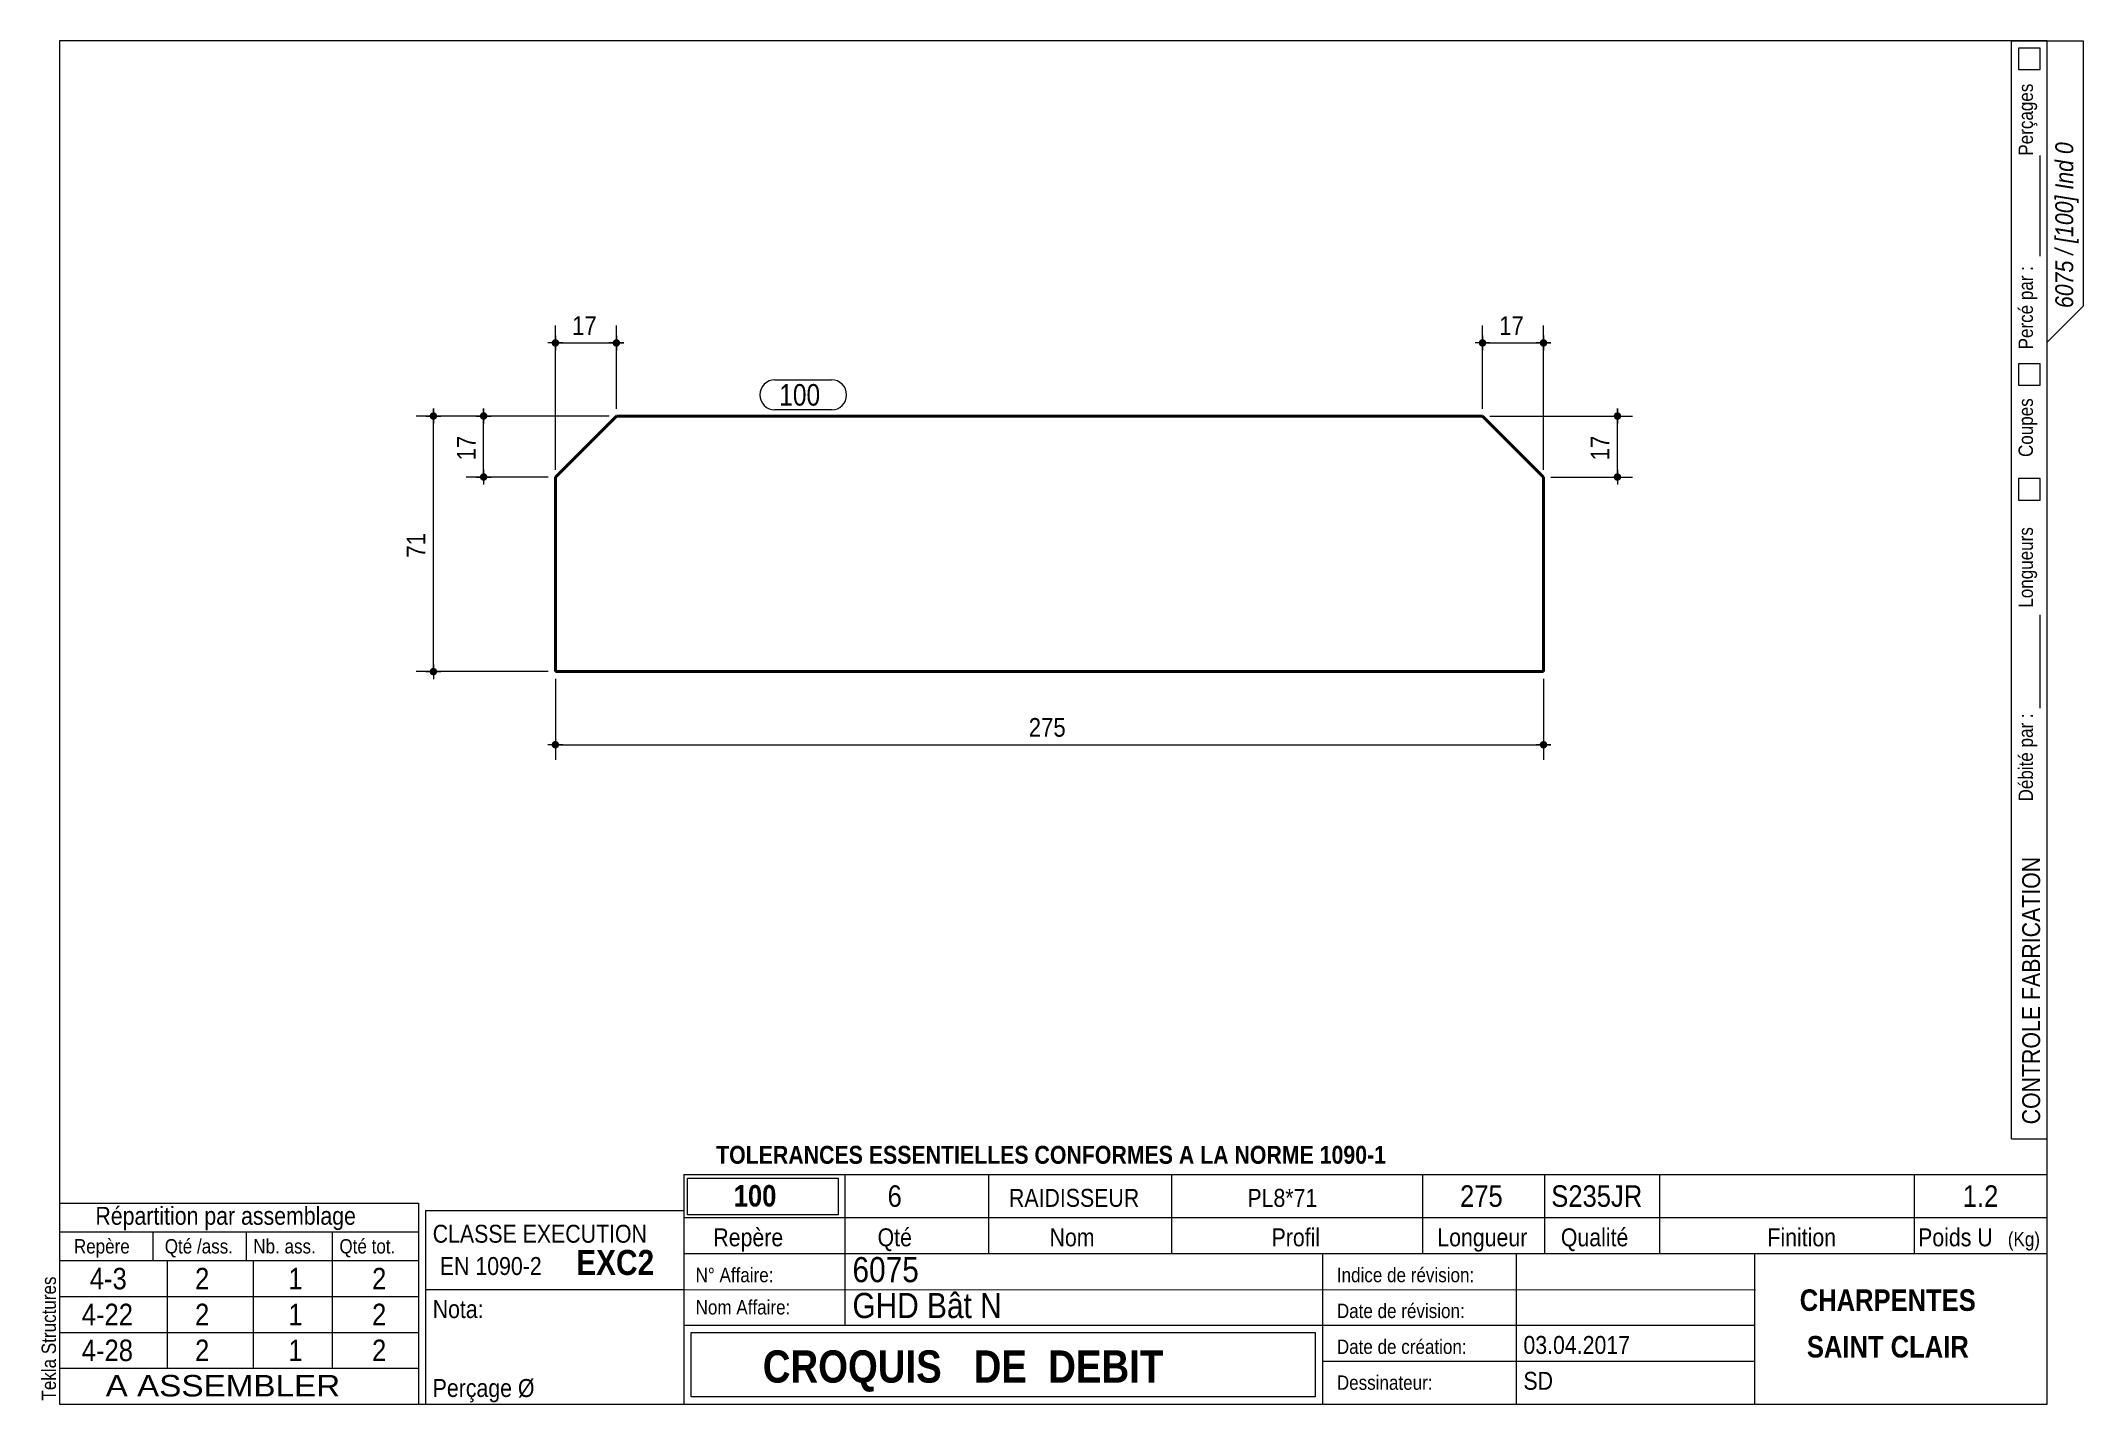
# Model space of a CAD drawing. Header units: millimetres. Extents: x 2 to 287, y 5 to 195.
import ezdxf

# ---------------------------------------------------------------- set-up
doc = ezdxf.new("R2010")
doc.units = ezdxf.units.MM
for name, color, linetype, lineweight in [('Autre type objet', 1, 'Continuous', 0), ('Cotation', 7, 'Continuous', 0), ('Feuille dessin', 5, 'Continuous', 0), ('Piece', 2, 'Continuous', 0), ('Repère pièce', 3, 'Continuous', 0)]:
    doc.layers.add(name, color=color, linetype=linetype, lineweight=lineweight)
doc.styles.add('ARIAL', font='ARIAL.TTF')
doc.styles.add('ARIAL_BOLD', font='ARIALBD.TTF')
doc.styles.add('ARIAL_ITALIC', font='ARIALI.TTF')
doc.styles.add('COMIC_SANS_MS', font='COMIC.TTF')

# ---------------------------------------------------------------- blocks, each defined once
blk = doc.blocks.new('*A1')
at = {"layer": 'Piece', "color": 2, "linetype": 'Continuous', "lineweight": 40}
for p, q in [((82.6, 142.7125), (74.1, 134.2125)), ((203.299997, 142.7125), (82.6, 142.7125)), ((211.799997, 134.2125), (203.299997, 142.7125)), ((74.1, 134.2125), (74.1, 107.0875)), ((211.799997, 107.0875), (211.799997, 134.2125)), ((74.1, 107.0875), (211.799997, 107.0875))]:
    blk.add_line(p, q, dxfattribs=at)
blk = doc.blocks.new('*A2')
at = {"layer": 'Feuille dessin', "linetype": 'Continuous', "lineweight": 0}
for p, q in [((282, 195), (5, 195)), ((5, 195), (5, 5)), ((282, 5), (282, 195)), ((5, 5), (282, 5))]:
    blk.add_line(p, q, dxfattribs=at)
at = {"layer": 'Feuille dessin', "style": 'ARIAL', "width": 0.85}
blk.add_text('Tekla Structures', height=2, rotation=90, dxfattribs=at).set_placement((4.5, 5.5))
blk = doc.blocks.new('*A3')
at = {"layer": 'Autre type objet', "linetype": 'Continuous', "lineweight": 0}
for p, q in [((56, 32), (92, 32)), ((56, 32), (56, 5)), ((92, 32), (92, 5)), ((56, 21), (92, 21)), ((56, 5), (92, 5))]:
    blk.add_line(p, q, dxfattribs=at)
at = {"layer": 'Autre type objet', "width": 0.85}
for s, height, style, p in [('CLASSE EXECUTION', 2.5, 'ARIAL', (57, 27.5)), ('EXC2', 3.5, 'ARIAL_BOLD', (77, 23)), ('EN 1090-2', 2.5, 'ARIAL', (58, 23)), ('Nota:', 2.5, 'ARIAL', (57, 17)), ('Perçage Ø', 2.5, 'ARIAL', (57, 6))]:
    blk.add_text(s, height=height, dxfattribs=dict(at, style=style)).set_placement(p)
blk = doc.blocks.new('*A4')
at = {"layer": 'Autre type objet', "linetype": 'Continuous', "lineweight": 0}
for p, q in [((5, 33), (55, 33)), ((5, 33), (5, 25)), ((55, 33), (55, 25)), ((5, 29), (55, 29)), ((18, 29), (18, 25)), ((31, 29), (31, 25)), ((43, 29), (43, 25)), ((5, 25), (55, 25)), ((5, 25), (5, 20)), ((20, 25), (20, 20)), ((32, 25), (32, 20)), ((43, 25), (43, 20)), ((55, 25), (55, 20)), ((5, 20), (55, 20)), ((5, 20), (5, 15)), ((20, 20), (20, 15)), ((32, 20), (32, 15)), ((43, 20), (43, 15)), ((55, 20), (55, 15)), ((5, 15), (55, 15)), ((5, 15), (5, 10)), ((20, 15), (20, 10)), ((32, 15), (32, 10)), ((43, 15), (43, 10)), ((55, 15), (55, 10)), ((5, 10), (55, 10))]:
    blk.add_line(p, q, dxfattribs=at)
at = {"layer": 'Autre type objet', "style": 'ARIAL', "width": 0.85}
for s, height, p in [('Répartition par assemblage', 2.5, (10, 30)), ('Repère', 2, (7, 26)), ('Qté /ass.', 2, (19.663086, 26)), ('Nb. ass.', 2, (32, 26)), ('Qté tot.', 2, (44, 26)), ('4-3', 3, (9.215576, 21)), ('2', 3, (23.885986, 21)), ('1', 3, (36.889404, 21)), ('2', 3, (48.551514, 21)), ('4-22', 3, (8.103027, 16)), ('2', 3, (23.885986, 16)), ('1', 3, (36.889404, 16)), ('2', 3, (48.551514, 16)), ('4-28', 3, (8.103027, 11)), ('2', 3, (23.885986, 11)), ('1', 3, (36.889404, 11)), ('2', 3, (48.551514, 11))]:
    blk.add_text(s, height=height, dxfattribs=at).set_placement(p)
blk = doc.blocks.new('*A5')
at = {"layer": 'Autre type objet', "linetype": 'Continuous', "lineweight": 0}
for p, q in [((277, 42), (277, 195)), ((277, 195), (287, 195)), ((278, 194), (278, 191)), ((281, 194), (278, 194)), ((281, 191), (281, 194)), ((282, 42), (282, 195)), ((287, 195), (287, 158)), ((278, 191), (281, 191)), ((281, 165), (281, 179)), ((287, 158), (282, 153)), ((278, 150), (278, 147)), ((281, 150), (278, 150)), ((281, 147), (281, 150)), ((278, 147), (281, 147)), ((278, 134), (278, 131)), ((281, 134), (278, 134)), ((281, 131), (281, 134)), ((278, 131), (281, 131)), ((281, 102), (281, 115)), ((277, 42), (282, 42))]:
    blk.add_line(p, q, dxfattribs=at)
at = {"layer": 'Autre type objet', "width": 0.85}
for s, height, style, p in [('Perçages', 2, 'ARIAL', (280, 179)), ('6075 / [100] Ind 0', 2.5, 'ARIAL_ITALIC', (285.619109, 157.760245)), ('Percé par :', 2, 'ARIAL', (280, 152)), ('Coupes', 2, 'ARIAL', (280, 137)), ('Longueurs', 2, 'ARIAL', (280, 116)), ('Débité par :', 2, 'ARIAL', (280, 89)), ('CONTROLE FABRICATION', 2.5, 'ARIAL', (281, 44))]:
    blk.add_text(s, height=height, rotation=90, dxfattribs=dict(at, style=style)).set_placement(p)
blk = doc.blocks.new('*A6')
at = {"layer": 'Autre type objet', "linetype": 'Continuous', "lineweight": 0}
for p, q in [((92, 37), (282, 37)), ((92, 37), (92, 31)), ((114.5, 31), (114.5, 37)), ((134.5, 31), (134.5, 37)), ((160, 31), (160, 37)), ((195, 31), (195, 37)), ((212, 31), (212, 37)), ((228, 31), (228, 37)), ((263.5, 31), (263.5, 37)), ((282, 31), (282, 37)), ((92.51953, 36.5), (113.5, 36.5)), ((92.51953, 31.394341), (92.51953, 36.5)), ((113.5, 36.5), (113.5, 31.394341)), ((113.5, 31.394341), (92.51953, 31.394341)), ((92, 31), (282, 31)), ((92, 31), (92, 5)), ((114.5, 16), (114.5, 31)), ((134.5, 26), (134.5, 31)), ((160, 26), (160, 31)), ((195, 26), (195, 31)), ((212, 26), (212, 31)), ((228, 26), (228, 31)), ((263.5, 26), (263.5, 31)), ((282, 5), (282, 31)), ((92, 26), (282, 26)), ((181, 26), (181, 5)), ((208, 26), (208, 5)), ((241.262466, 5), (241.262466, 26)), ((92, 21), (241.327069, 20.935451)), ((92, 16), (181, 16)), ((93, 15), (180, 15)), ((93, 6), (93, 15)), ((180, 15), (180, 6)), ((181, 16), (241.297815, 16.021151)), ((181, 11), (241.217807, 10.969512)), ((180, 6), (93, 6)), ((92, 5), (282, 5))]:
    blk.add_line(p, q, dxfattribs=at)
at = {"layer": 'Autre type objet', "width": 0.85}
for s, height, style, p in [('TOLERANCES ESSENTIELLES CONFORMES A LA NORME 1090-1', 2.5, 'ARIAL_BOLD', (96.5, 38.5)), ('100', 3, 'ARIAL_BOLD', (98.951496, 32.540141)), ('6', 3, 'ARIAL', (120.389893, 32.5)), ('RAIDISSEUR', 2.5, 'ARIAL', (137.30835, 32.5)), ('PL8*71', 2.5, 'ARIAL', (170.537964, 32.5)), ('275', 3, 'ARIAL', (200.165771, 32.5)), ('S235JR', 3, 'ARIAL', (212.880127, 32.5)), ('1.2', 3, 'ARIAL', (270.222412, 32.5)), ('Repère', 2.5, 'ARIAL', (96.112978, 27)), ('Qté', 2.5, 'ARIAL', (119, 27)), ('Nom', 2.5, 'ARIAL', (142.961426, 27)), ('Profil', 2.5, 'ARIAL', (173.903564, 27)), ('Longueur', 2.5, 'ARIAL', (197, 27)), ('Qualité', 2.5, 'ARIAL', (214.218018, 27)), ('Finition', 2.5, 'ARIAL', (243, 27)), ('Poids U', 2.5, 'ARIAL', (264, 27)), ('(Kg)', 2, 'ARIAL', (276.5, 27)), ('N° Affaire:', 2, 'ARIAL', (93.640566, 22)), ('6075', 3.5, 'ARIAL', (115.5, 22)), ('Indice de révision:', 2, 'ARIAL', (183, 22)), ('GHD Bât N', 3.5, 'ARIAL', (115.5, 17)), ('CHARPENTES', 3, 'ARIAL_BOLD', (247.5, 18)), ('Nom Affaire:', 2, 'ARIAL', (93.640566, 17.5)), ('Date de révision:', 2, 'ARIAL', (183, 17)), ('03.04.2017', 2.5, 'ARIAL', (209, 12)), ('SAINT CLAIR', 3, 'ARIAL_BOLD', (248.5, 11.5)), ('CROQUIS   DE  DEBIT', 4.5, 'ARIAL_BOLD', (103, 8)), ('Date de création:', 2, 'ARIAL', (183, 12)), ('Dessinateur:', 2, 'ARIAL', (183, 7)), ('SD', 2.5, 'ARIAL', (209, 7))]:
    blk.add_text(s, height=height, dxfattribs=dict(at, style=style)).set_placement(p)
blk = doc.blocks.new('*A7')
at = {"layer": 'Autre type objet', "linetype": 'Continuous', "lineweight": 0}
for p, q in [((5, 10), (55, 10)), ((5, 10), (5, 5)), ((55, 10), (55, 5)), ((5, 5), (55, 5))]:
    blk.add_line(p, q, dxfattribs=at)
at = {"layer": 'Autre type objet', "style": 'ARIAL', "width": 1.105}
blk.add_text('A ASSEMBLER', height=3, dxfattribs=at).set_placement((11.423651, 6.073465))
blk = doc.blocks.new('*A8')
at = {"layer": 'Cotation'}
for points in [[(57.07, 142.19), (57.05, 142.2), (57.02, 142.2), (57, 142.2), (56.97, 142.21), (56.95, 142.21), (56.92, 142.22), (56.9, 142.23), (56.88, 142.24), (56.85, 142.25), (56.83, 142.27), (56.81, 142.28), (56.79, 142.29), (56.77, 142.31), (56.75, 142.33), (56.73, 142.34), (56.71, 142.36), (56.7, 142.38), (56.68, 142.4), (56.67, 142.42), (56.65, 142.45), (56.64, 142.47), (56.63, 142.49), (56.62, 142.51), (56.61, 142.54), (56.6, 142.56), (56.6, 142.59), (56.59, 142.61), (56.59, 142.64), (56.58, 142.66), (56.58, 142.69), (56.58, 142.71), (56.58, 142.74), (56.58, 142.76), (56.59, 142.79), (56.59, 142.81), (56.6, 142.84), (56.6, 142.86), (56.61, 142.89), (56.62, 142.91), (56.63, 142.93), (56.64, 142.96), (56.65, 142.98), (56.67, 143), (56.68, 143.02), (56.7, 143.04), (56.71, 143.06), (56.73, 143.08), (56.75, 143.1), (56.77, 143.11), (56.79, 143.13), (56.81, 143.14), (56.83, 143.16), (56.85, 143.17), (56.88, 143.18), (56.9, 143.19), (56.92, 143.2), (56.95, 143.21), (56.97, 143.22), (57, 143.22), (57.02, 143.23), (57.05, 143.23), (57.07, 143.23), (57.1, 143.23), (57.13, 143.23), (57.15, 143.23), (57.18, 143.23), (57.2, 143.22), (57.23, 143.22), (57.25, 143.21), (57.28, 143.2), (57.3, 143.19), (57.32, 143.18), (57.35, 143.17), (57.37, 143.16), (57.39, 143.14), (57.41, 143.13), (57.43, 143.11), (57.45, 143.1), (57.47, 143.08), (57.49, 143.06), (57.5, 143.04), (57.52, 143.02), (57.53, 143), (57.55, 142.98), (57.56, 142.96), (57.57, 142.93), (57.58, 142.91), (57.59, 142.89), (57.6, 142.86), (57.6, 142.84), (57.61, 142.81), (57.61, 142.79), (57.62, 142.76), (57.62, 142.74), (57.62, 142.71), (57.62, 142.69), (57.62, 142.66), (57.61, 142.64), (57.61, 142.61), (57.6, 142.59), (57.6, 142.56), (57.59, 142.54), (57.58, 142.51), (57.57, 142.49), (57.56, 142.47), (57.55, 142.45), (57.53, 142.42), (57.52, 142.4), (57.5, 142.38), (57.49, 142.36), (57.47, 142.34), (57.45, 142.33), (57.43, 142.31), (57.41, 142.29), (57.39, 142.28), (57.37, 142.27), (57.35, 142.25), (57.32, 142.24), (57.3, 142.23), (57.28, 142.22), (57.25, 142.21), (57.23, 142.21), (57.2, 142.2), (57.18, 142.2), (57.15, 142.2), (57.13, 142.19), (57.1, 142.19)], [(57.07, 106.57), (57.05, 106.57), (57.02, 106.57), (57, 106.58), (56.97, 106.58), (56.95, 106.59), (56.92, 106.6), (56.9, 106.61), (56.88, 106.62), (56.85, 106.63), (56.83, 106.64), (56.81, 106.66), (56.79, 106.67), (56.77, 106.69), (56.75, 106.7), (56.73, 106.72), (56.71, 106.74), (56.7, 106.76), (56.68, 106.78), (56.67, 106.8), (56.65, 106.82), (56.64, 106.84), (56.63, 106.87), (56.62, 106.89), (56.61, 106.91), (56.6, 106.94), (56.6, 106.96), (56.59, 106.99), (56.59, 107.01), (56.58, 107.04), (56.58, 107.06), (56.58, 107.09), (56.58, 107.11), (56.58, 107.14), (56.59, 107.16), (56.59, 107.19), (56.6, 107.21), (56.6, 107.24), (56.61, 107.26), (56.62, 107.29), (56.63, 107.31), (56.64, 107.33), (56.65, 107.35), (56.67, 107.38), (56.68, 107.4), (56.7, 107.42), (56.71, 107.44), (56.73, 107.46), (56.75, 107.47), (56.77, 107.49), (56.79, 107.51), (56.81, 107.52), (56.83, 107.53), (56.85, 107.55), (56.88, 107.56), (56.9, 107.57), (56.92, 107.58), (56.95, 107.59), (56.97, 107.59), (57, 107.6), (57.02, 107.6), (57.05, 107.6), (57.07, 107.61), (57.1, 107.61), (57.13, 107.61), (57.15, 107.6), (57.18, 107.6), (57.2, 107.6), (57.23, 107.59), (57.25, 107.59), (57.28, 107.58), (57.3, 107.57), (57.32, 107.56), (57.35, 107.55), (57.37, 107.53), (57.39, 107.52), (57.41, 107.51), (57.43, 107.49), (57.45, 107.47), (57.47, 107.46), (57.49, 107.44), (57.5, 107.42), (57.52, 107.4), (57.53, 107.38), (57.55, 107.35), (57.56, 107.33), (57.57, 107.31), (57.58, 107.29), (57.59, 107.26), (57.6, 107.24), (57.6, 107.21), (57.61, 107.19), (57.61, 107.16), (57.62, 107.14), (57.62, 107.11), (57.62, 107.09), (57.62, 107.06), (57.62, 107.04), (57.61, 107.01), (57.61, 106.99), (57.6, 106.96), (57.6, 106.94), (57.59, 106.91), (57.58, 106.89), (57.57, 106.87), (57.56, 106.84), (57.55, 106.82), (57.53, 106.8), (57.52, 106.78), (57.5, 106.76), (57.49, 106.74), (57.47, 106.72), (57.45, 106.7), (57.43, 106.69), (57.41, 106.67), (57.39, 106.66), (57.37, 106.64), (57.35, 106.63), (57.32, 106.62), (57.3, 106.61), (57.28, 106.6), (57.25, 106.59), (57.23, 106.58), (57.2, 106.58), (57.18, 106.57), (57.15, 106.57), (57.13, 106.57), (57.1, 106.57)]]:
    blk.add_hatch(color=256, dxfattribs=at).paths.add_polyline_path(points, flags=17)
at = {"layer": 'Cotation', "linetype": 'Continuous', "lineweight": 0}
for p, q in [((81.6, 142.71), (54.68, 142.71)), ((56.06, 142.71), (58.14, 142.71)), ((57.1, 143.75), (57.1, 141.67)), ((57.1, 142.71), (57.1, 143.75)), ((57.1, 107.09), (57.1, 142.71)), ((73.1, 107.09), (54.68, 107.09)), ((56.06, 107.09), (58.14, 107.09)), ((57.1, 108.13), (57.1, 106.05)), ((57.1, 107.09), (57.1, 106.05))]:
    blk.add_line(p, q, dxfattribs=at)
at = {"layer": 'Cotation'}
for p in [(57.1, 142.71), (57.1, 107.09)]:
    blk.add_point(p, dxfattribs=at)
at = {"layer": 'Cotation', "style": 'ARIAL', "width": 0.85}
blk.add_text('71', height=2.6, rotation=90.0002, dxfattribs=at).set_placement((55.98, 122.97))
blk = doc.blocks.new('*A9')
at = {"layer": 'Cotation'}
for points in [[(222.07, 142.19), (222.05, 142.2), (222.02, 142.2), (222, 142.2), (221.97, 142.21), (221.95, 142.21), (221.92, 142.22), (221.9, 142.23), (221.88, 142.24), (221.85, 142.25), (221.83, 142.27), (221.81, 142.28), (221.79, 142.29), (221.77, 142.31), (221.75, 142.33), (221.73, 142.34), (221.71, 142.36), (221.7, 142.38), (221.68, 142.4), (221.67, 142.42), (221.65, 142.45), (221.64, 142.47), (221.63, 142.49), (221.62, 142.51), (221.61, 142.54), (221.6, 142.56), (221.6, 142.59), (221.59, 142.61), (221.59, 142.64), (221.58, 142.66), (221.58, 142.69), (221.58, 142.71), (221.58, 142.74), (221.58, 142.76), (221.59, 142.79), (221.59, 142.81), (221.6, 142.84), (221.6, 142.86), (221.61, 142.89), (221.62, 142.91), (221.63, 142.93), (221.64, 142.96), (221.65, 142.98), (221.67, 143), (221.68, 143.02), (221.7, 143.04), (221.71, 143.06), (221.73, 143.08), (221.75, 143.1), (221.77, 143.11), (221.79, 143.13), (221.81, 143.14), (221.83, 143.16), (221.85, 143.17), (221.88, 143.18), (221.9, 143.19), (221.92, 143.2), (221.95, 143.21), (221.97, 143.22), (222, 143.22), (222.02, 143.23), (222.05, 143.23), (222.07, 143.23), (222.1, 143.23), (222.13, 143.23), (222.15, 143.23), (222.18, 143.23), (222.2, 143.22), (222.23, 143.22), (222.25, 143.21), (222.28, 143.2), (222.3, 143.19), (222.32, 143.18), (222.35, 143.17), (222.37, 143.16), (222.39, 143.14), (222.41, 143.13), (222.43, 143.11), (222.45, 143.1), (222.47, 143.08), (222.49, 143.06), (222.5, 143.04), (222.52, 143.02), (222.53, 143), (222.55, 142.98), (222.56, 142.96), (222.57, 142.93), (222.58, 142.91), (222.59, 142.89), (222.6, 142.86), (222.6, 142.84), (222.61, 142.81), (222.61, 142.79), (222.62, 142.76), (222.62, 142.74), (222.62, 142.71), (222.62, 142.69), (222.62, 142.66), (222.61, 142.64), (222.61, 142.61), (222.6, 142.59), (222.6, 142.56), (222.59, 142.54), (222.58, 142.51), (222.57, 142.49), (222.56, 142.47), (222.55, 142.45), (222.53, 142.42), (222.52, 142.4), (222.5, 142.38), (222.49, 142.36), (222.47, 142.34), (222.45, 142.33), (222.43, 142.31), (222.41, 142.29), (222.39, 142.28), (222.37, 142.27), (222.35, 142.25), (222.32, 142.24), (222.3, 142.23), (222.28, 142.22), (222.25, 142.21), (222.23, 142.21), (222.2, 142.2), (222.18, 142.2), (222.15, 142.2), (222.13, 142.19), (222.1, 142.19)], [(222.07, 133.69), (222.05, 133.7), (222.02, 133.7), (222, 133.7), (221.97, 133.71), (221.95, 133.71), (221.92, 133.72), (221.9, 133.73), (221.88, 133.74), (221.85, 133.75), (221.83, 133.77), (221.81, 133.78), (221.79, 133.79), (221.77, 133.81), (221.75, 133.83), (221.73, 133.84), (221.71, 133.86), (221.7, 133.88), (221.68, 133.9), (221.67, 133.92), (221.65, 133.95), (221.64, 133.97), (221.63, 133.99), (221.62, 134.01), (221.61, 134.04), (221.6, 134.06), (221.6, 134.09), (221.59, 134.11), (221.59, 134.14), (221.58, 134.16), (221.58, 134.19), (221.58, 134.21), (221.58, 134.24), (221.58, 134.26), (221.59, 134.29), (221.59, 134.31), (221.6, 134.34), (221.6, 134.36), (221.61, 134.39), (221.62, 134.41), (221.63, 134.43), (221.64, 134.46), (221.65, 134.48), (221.67, 134.5), (221.68, 134.52), (221.7, 134.54), (221.71, 134.56), (221.73, 134.58), (221.75, 134.6), (221.77, 134.61), (221.79, 134.63), (221.81, 134.64), (221.83, 134.66), (221.85, 134.67), (221.88, 134.68), (221.9, 134.69), (221.92, 134.7), (221.95, 134.71), (221.97, 134.72), (222, 134.72), (222.02, 134.73), (222.05, 134.73), (222.07, 134.73), (222.1, 134.73), (222.13, 134.73), (222.15, 134.73), (222.18, 134.73), (222.2, 134.72), (222.23, 134.72), (222.25, 134.71), (222.28, 134.7), (222.3, 134.69), (222.32, 134.68), (222.35, 134.67), (222.37, 134.66), (222.39, 134.64), (222.41, 134.63), (222.43, 134.61), (222.45, 134.6), (222.47, 134.58), (222.49, 134.56), (222.5, 134.54), (222.52, 134.52), (222.53, 134.5), (222.55, 134.48), (222.56, 134.46), (222.57, 134.43), (222.58, 134.41), (222.59, 134.39), (222.6, 134.36), (222.6, 134.34), (222.61, 134.31), (222.61, 134.29), (222.62, 134.26), (222.62, 134.24), (222.62, 134.21), (222.62, 134.19), (222.62, 134.16), (222.61, 134.14), (222.61, 134.11), (222.6, 134.09), (222.6, 134.06), (222.59, 134.04), (222.58, 134.01), (222.57, 133.99), (222.56, 133.97), (222.55, 133.95), (222.53, 133.92), (222.52, 133.9), (222.5, 133.88), (222.49, 133.86), (222.47, 133.84), (222.45, 133.83), (222.43, 133.81), (222.41, 133.79), (222.39, 133.78), (222.37, 133.77), (222.35, 133.75), (222.32, 133.74), (222.3, 133.73), (222.28, 133.72), (222.25, 133.71), (222.23, 133.71), (222.2, 133.7), (222.18, 133.7), (222.15, 133.7), (222.13, 133.69), (222.1, 133.69)]]:
    blk.add_hatch(color=256, dxfattribs=at).paths.add_polyline_path(points, flags=17)
at = {"layer": 'Cotation', "linetype": 'Continuous', "lineweight": 0}
for p, q in [((204.3, 142.71), (224.18, 142.71)), ((221.06, 142.71), (223.14, 142.71)), ((222.1, 143.75), (222.1, 141.67)), ((222.1, 142.71), (222.1, 143.75)), ((222.1, 134.21), (222.1, 142.71)), ((212.8, 134.21), (224.18, 134.21)), ((221.06, 134.21), (223.14, 134.21)), ((222.1, 135.25), (222.1, 133.17)), ((222.1, 134.21), (222.1, 133.17))]:
    blk.add_line(p, q, dxfattribs=at)
at = {"layer": 'Cotation'}
for p in [(222.1, 142.71), (222.1, 134.21)]:
    blk.add_point(p, dxfattribs=at)
at = {"layer": 'Cotation', "style": 'ARIAL', "width": 0.85}
blk.add_text('17', height=2.6, rotation=90.0002, dxfattribs=at).set_placement((220.98, 136.53))
blk = doc.blocks.new('*A10')
at = {"layer": 'Cotation'}
for points in [[(64.07, 142.19), (64.05, 142.2), (64.02, 142.2), (64, 142.2), (63.97, 142.21), (63.95, 142.21), (63.92, 142.22), (63.9, 142.23), (63.88, 142.24), (63.85, 142.25), (63.83, 142.27), (63.81, 142.28), (63.79, 142.29), (63.77, 142.31), (63.75, 142.33), (63.73, 142.34), (63.71, 142.36), (63.7, 142.38), (63.68, 142.4), (63.67, 142.42), (63.65, 142.45), (63.64, 142.47), (63.63, 142.49), (63.62, 142.51), (63.61, 142.54), (63.6, 142.56), (63.6, 142.59), (63.59, 142.61), (63.59, 142.64), (63.58, 142.66), (63.58, 142.69), (63.58, 142.71), (63.58, 142.74), (63.58, 142.76), (63.59, 142.79), (63.59, 142.81), (63.6, 142.84), (63.6, 142.86), (63.61, 142.89), (63.62, 142.91), (63.63, 142.93), (63.64, 142.96), (63.65, 142.98), (63.67, 143), (63.68, 143.02), (63.7, 143.04), (63.71, 143.06), (63.73, 143.08), (63.75, 143.1), (63.77, 143.11), (63.79, 143.13), (63.81, 143.14), (63.83, 143.16), (63.85, 143.17), (63.88, 143.18), (63.9, 143.19), (63.92, 143.2), (63.95, 143.21), (63.97, 143.22), (64, 143.22), (64.02, 143.23), (64.05, 143.23), (64.07, 143.23), (64.1, 143.23), (64.13, 143.23), (64.15, 143.23), (64.18, 143.23), (64.2, 143.22), (64.23, 143.22), (64.25, 143.21), (64.28, 143.2), (64.3, 143.19), (64.32, 143.18), (64.35, 143.17), (64.37, 143.16), (64.39, 143.14), (64.41, 143.13), (64.43, 143.11), (64.45, 143.1), (64.47, 143.08), (64.49, 143.06), (64.5, 143.04), (64.52, 143.02), (64.53, 143), (64.55, 142.98), (64.56, 142.96), (64.57, 142.93), (64.58, 142.91), (64.59, 142.89), (64.6, 142.86), (64.6, 142.84), (64.61, 142.81), (64.61, 142.79), (64.62, 142.76), (64.62, 142.74), (64.62, 142.71), (64.62, 142.69), (64.62, 142.66), (64.61, 142.64), (64.61, 142.61), (64.6, 142.59), (64.6, 142.56), (64.59, 142.54), (64.58, 142.51), (64.57, 142.49), (64.56, 142.47), (64.55, 142.45), (64.53, 142.42), (64.52, 142.4), (64.5, 142.38), (64.49, 142.36), (64.47, 142.34), (64.45, 142.33), (64.43, 142.31), (64.41, 142.29), (64.39, 142.28), (64.37, 142.27), (64.35, 142.25), (64.32, 142.24), (64.3, 142.23), (64.28, 142.22), (64.25, 142.21), (64.23, 142.21), (64.2, 142.2), (64.18, 142.2), (64.15, 142.2), (64.13, 142.19), (64.1, 142.19)], [(64.07, 133.69), (64.05, 133.7), (64.02, 133.7), (64, 133.7), (63.97, 133.71), (63.95, 133.71), (63.92, 133.72), (63.9, 133.73), (63.88, 133.74), (63.85, 133.75), (63.83, 133.77), (63.81, 133.78), (63.79, 133.79), (63.77, 133.81), (63.75, 133.83), (63.73, 133.84), (63.71, 133.86), (63.7, 133.88), (63.68, 133.9), (63.67, 133.92), (63.65, 133.95), (63.64, 133.97), (63.63, 133.99), (63.62, 134.01), (63.61, 134.04), (63.6, 134.06), (63.6, 134.09), (63.59, 134.11), (63.59, 134.14), (63.58, 134.16), (63.58, 134.19), (63.58, 134.21), (63.58, 134.24), (63.58, 134.26), (63.59, 134.29), (63.59, 134.31), (63.6, 134.34), (63.6, 134.36), (63.61, 134.39), (63.62, 134.41), (63.63, 134.43), (63.64, 134.46), (63.65, 134.48), (63.67, 134.5), (63.68, 134.52), (63.7, 134.54), (63.71, 134.56), (63.73, 134.58), (63.75, 134.6), (63.77, 134.61), (63.79, 134.63), (63.81, 134.64), (63.83, 134.66), (63.85, 134.67), (63.88, 134.68), (63.9, 134.69), (63.92, 134.7), (63.95, 134.71), (63.97, 134.72), (64, 134.72), (64.02, 134.73), (64.05, 134.73), (64.07, 134.73), (64.1, 134.73), (64.13, 134.73), (64.15, 134.73), (64.18, 134.73), (64.2, 134.72), (64.23, 134.72), (64.25, 134.71), (64.28, 134.7), (64.3, 134.69), (64.32, 134.68), (64.35, 134.67), (64.37, 134.66), (64.39, 134.64), (64.41, 134.63), (64.43, 134.61), (64.45, 134.6), (64.47, 134.58), (64.49, 134.56), (64.5, 134.54), (64.52, 134.52), (64.53, 134.5), (64.55, 134.48), (64.56, 134.46), (64.57, 134.43), (64.58, 134.41), (64.59, 134.39), (64.6, 134.36), (64.6, 134.34), (64.61, 134.31), (64.61, 134.29), (64.62, 134.26), (64.62, 134.24), (64.62, 134.21), (64.62, 134.19), (64.62, 134.16), (64.61, 134.14), (64.61, 134.11), (64.6, 134.09), (64.6, 134.06), (64.59, 134.04), (64.58, 134.01), (64.57, 133.99), (64.56, 133.97), (64.55, 133.95), (64.53, 133.92), (64.52, 133.9), (64.5, 133.88), (64.49, 133.86), (64.47, 133.84), (64.45, 133.83), (64.43, 133.81), (64.41, 133.79), (64.39, 133.78), (64.37, 133.77), (64.35, 133.75), (64.32, 133.74), (64.3, 133.73), (64.28, 133.72), (64.25, 133.71), (64.23, 133.71), (64.2, 133.7), (64.18, 133.7), (64.15, 133.7), (64.13, 133.69), (64.1, 133.69)]]:
    blk.add_hatch(color=256, dxfattribs=at).paths.add_polyline_path(points, flags=17)
at = {"layer": 'Cotation', "linetype": 'Continuous', "lineweight": 0}
for p, q in [((81.6, 142.71), (61.68, 142.71)), ((63.06, 142.71), (65.14, 142.71)), ((64.1, 143.75), (64.1, 141.67)), ((64.1, 142.71), (64.1, 143.75)), ((64.1, 134.21), (64.1, 142.71)), ((73.1, 134.21), (61.68, 134.21)), ((63.06, 134.21), (65.14, 134.21)), ((64.1, 135.25), (64.1, 133.17)), ((64.1, 134.21), (64.1, 133.17))]:
    blk.add_line(p, q, dxfattribs=at)
at = {"layer": 'Cotation'}
for p in [(64.1, 142.71), (64.1, 134.21)]:
    blk.add_point(p, dxfattribs=at)
at = {"layer": 'Cotation', "style": 'ARIAL', "width": 0.85}
blk.add_text('17', height=2.6, rotation=90.0002, dxfattribs=at).set_placement((62.98, 136.53))
blk = doc.blocks.new('*A11')
at = {"layer": 'Cotation'}
for points in [[(74.07, 96.38), (74.05, 96.38), (74.02, 96.39), (74, 96.39), (73.97, 96.4), (73.95, 96.4), (73.92, 96.41), (73.9, 96.42), (73.88, 96.43), (73.85, 96.44), (73.83, 96.45), (73.81, 96.47), (73.79, 96.48), (73.77, 96.5), (73.75, 96.51), (73.73, 96.53), (73.71, 96.55), (73.7, 96.57), (73.68, 96.59), (73.67, 96.61), (73.65, 96.63), (73.64, 96.65), (73.63, 96.68), (73.62, 96.7), (73.61, 96.72), (73.6, 96.75), (73.6, 96.77), (73.59, 96.8), (73.59, 96.82), (73.58, 96.85), (73.58, 96.87), (73.58, 96.9), (73.58, 96.93), (73.58, 96.95), (73.59, 96.98), (73.59, 97), (73.6, 97.03), (73.6, 97.05), (73.61, 97.08), (73.62, 97.1), (73.63, 97.12), (73.64, 97.15), (73.65, 97.17), (73.67, 97.19), (73.68, 97.21), (73.7, 97.23), (73.71, 97.25), (73.73, 97.27), (73.75, 97.29), (73.77, 97.3), (73.79, 97.32), (73.81, 97.33), (73.83, 97.35), (73.85, 97.36), (73.88, 97.37), (73.9, 97.38), (73.92, 97.39), (73.95, 97.4), (73.97, 97.4), (74, 97.41), (74.02, 97.41), (74.05, 97.42), (74.07, 97.42), (74.1, 97.42), (74.13, 97.42), (74.15, 97.42), (74.18, 97.41), (74.2, 97.41), (74.23, 97.4), (74.25, 97.4), (74.28, 97.39), (74.3, 97.38), (74.32, 97.37), (74.35, 97.36), (74.37, 97.35), (74.39, 97.33), (74.41, 97.32), (74.43, 97.3), (74.45, 97.29), (74.47, 97.27), (74.49, 97.25), (74.5, 97.23), (74.52, 97.21), (74.53, 97.19), (74.55, 97.17), (74.56, 97.15), (74.57, 97.12), (74.58, 97.1), (74.59, 97.08), (74.6, 97.05), (74.6, 97.03), (74.61, 97), (74.61, 96.98), (74.62, 96.95), (74.62, 96.93), (74.62, 96.9), (74.62, 96.87), (74.62, 96.85), (74.61, 96.82), (74.61, 96.8), (74.6, 96.77), (74.6, 96.75), (74.59, 96.72), (74.58, 96.7), (74.57, 96.68), (74.56, 96.65), (74.55, 96.63), (74.53, 96.61), (74.52, 96.59), (74.5, 96.57), (74.49, 96.55), (74.47, 96.53), (74.45, 96.51), (74.43, 96.5), (74.41, 96.48), (74.39, 96.47), (74.37, 96.45), (74.35, 96.44), (74.32, 96.43), (74.3, 96.42), (74.28, 96.41), (74.25, 96.4), (74.23, 96.4), (74.2, 96.39), (74.18, 96.39), (74.15, 96.38), (74.13, 96.38), (74.1, 96.38)], [(211.77, 96.38), (211.75, 96.38), (211.72, 96.39), (211.7, 96.39), (211.67, 96.4), (211.65, 96.4), (211.62, 96.41), (211.6, 96.42), (211.58, 96.43), (211.55, 96.44), (211.53, 96.45), (211.51, 96.47), (211.49, 96.48), (211.47, 96.5), (211.45, 96.51), (211.43, 96.53), (211.41, 96.55), (211.4, 96.57), (211.38, 96.59), (211.37, 96.61), (211.35, 96.63), (211.34, 96.65), (211.33, 96.68), (211.32, 96.7), (211.31, 96.72), (211.3, 96.75), (211.3, 96.77), (211.29, 96.8), (211.29, 96.82), (211.28, 96.85), (211.28, 96.87), (211.28, 96.9), (211.28, 96.93), (211.28, 96.95), (211.29, 96.98), (211.29, 97), (211.3, 97.03), (211.3, 97.05), (211.31, 97.08), (211.32, 97.1), (211.33, 97.12), (211.34, 97.15), (211.35, 97.17), (211.37, 97.19), (211.38, 97.21), (211.4, 97.23), (211.41, 97.25), (211.43, 97.27), (211.45, 97.29), (211.47, 97.3), (211.49, 97.32), (211.51, 97.33), (211.53, 97.35), (211.55, 97.36), (211.58, 97.37), (211.6, 97.38), (211.62, 97.39), (211.65, 97.4), (211.67, 97.4), (211.7, 97.41), (211.72, 97.41), (211.75, 97.42), (211.77, 97.42), (211.8, 97.42), (211.83, 97.42), (211.85, 97.42), (211.88, 97.41), (211.9, 97.41), (211.93, 97.4), (211.95, 97.4), (211.98, 97.39), (212, 97.38), (212.02, 97.37), (212.05, 97.36), (212.07, 97.35), (212.09, 97.33), (212.11, 97.32), (212.13, 97.3), (212.15, 97.29), (212.17, 97.27), (212.19, 97.25), (212.2, 97.23), (212.22, 97.21), (212.23, 97.19), (212.25, 97.17), (212.26, 97.15), (212.27, 97.12), (212.28, 97.1), (212.29, 97.08), (212.3, 97.05), (212.3, 97.03), (212.31, 97), (212.31, 96.98), (212.32, 96.95), (212.32, 96.93), (212.32, 96.9), (212.32, 96.87), (212.32, 96.85), (212.31, 96.82), (212.31, 96.8), (212.3, 96.77), (212.3, 96.75), (212.29, 96.72), (212.28, 96.7), (212.27, 96.68), (212.26, 96.65), (212.25, 96.63), (212.23, 96.61), (212.22, 96.59), (212.2, 96.57), (212.19, 96.55), (212.17, 96.53), (212.15, 96.51), (212.13, 96.5), (212.11, 96.48), (212.09, 96.47), (212.07, 96.45), (212.05, 96.44), (212.02, 96.43), (212, 96.42), (211.98, 96.41), (211.95, 96.4), (211.93, 96.4), (211.9, 96.39), (211.88, 96.39), (211.85, 96.38), (211.83, 96.38), (211.8, 96.38)]]:
    blk.add_hatch(color=256, dxfattribs=at).paths.add_polyline_path(points, flags=17)
at = {"layer": 'Cotation', "linetype": 'Continuous', "lineweight": 0}
for p, q in [((74.1, 106.09), (74.1, 94.82)), ((211.8, 106.09), (211.8, 94.82)), ((75.14, 96.9), (73.06, 96.9)), ((74.1, 96.9), (73.06, 96.9)), ((74.1, 97.94), (74.1, 95.86)), ((74.1, 96.9), (211.8, 96.9)), ((212.84, 96.9), (210.76, 96.9)), ((211.8, 97.94), (211.8, 95.86)), ((211.8, 96.9), (212.84, 96.9))]:
    blk.add_line(p, q, dxfattribs=at)
at = {"layer": 'Cotation'}
for p in [(74.1, 96.9), (211.8, 96.9)]:
    blk.add_point(p, dxfattribs=at)
at = {"layer": 'Cotation', "style": 'ARIAL', "width": 0.85}
blk.add_text('275', height=2.6, dxfattribs=at).set_placement((140.06, 98.02))
blk = doc.blocks.new('*A12')
at = {"layer": 'Cotation'}
for points in [[(74.07, 152.38), (74.05, 152.38), (74.02, 152.39), (74, 152.39), (73.97, 152.4), (73.95, 152.4), (73.92, 152.41), (73.9, 152.42), (73.88, 152.43), (73.85, 152.44), (73.83, 152.45), (73.81, 152.47), (73.79, 152.48), (73.77, 152.5), (73.75, 152.51), (73.73, 152.53), (73.71, 152.55), (73.7, 152.57), (73.68, 152.59), (73.67, 152.61), (73.65, 152.63), (73.64, 152.65), (73.63, 152.68), (73.62, 152.7), (73.61, 152.72), (73.6, 152.75), (73.6, 152.77), (73.59, 152.8), (73.59, 152.82), (73.58, 152.85), (73.58, 152.87), (73.58, 152.9), (73.58, 152.93), (73.58, 152.95), (73.59, 152.98), (73.59, 153), (73.6, 153.03), (73.6, 153.05), (73.61, 153.08), (73.62, 153.1), (73.63, 153.12), (73.64, 153.15), (73.65, 153.17), (73.67, 153.19), (73.68, 153.21), (73.7, 153.23), (73.71, 153.25), (73.73, 153.27), (73.75, 153.29), (73.77, 153.3), (73.79, 153.32), (73.81, 153.33), (73.83, 153.35), (73.85, 153.36), (73.88, 153.37), (73.9, 153.38), (73.92, 153.39), (73.95, 153.4), (73.97, 153.4), (74, 153.41), (74.02, 153.41), (74.05, 153.42), (74.07, 153.42), (74.1, 153.42), (74.13, 153.42), (74.15, 153.42), (74.18, 153.41), (74.2, 153.41), (74.23, 153.4), (74.25, 153.4), (74.28, 153.39), (74.3, 153.38), (74.32, 153.37), (74.35, 153.36), (74.37, 153.35), (74.39, 153.33), (74.41, 153.32), (74.43, 153.3), (74.45, 153.29), (74.47, 153.27), (74.49, 153.25), (74.5, 153.23), (74.52, 153.21), (74.53, 153.19), (74.55, 153.17), (74.56, 153.15), (74.57, 153.12), (74.58, 153.1), (74.59, 153.08), (74.6, 153.05), (74.6, 153.03), (74.61, 153), (74.61, 152.98), (74.62, 152.95), (74.62, 152.93), (74.62, 152.9), (74.62, 152.87), (74.62, 152.85), (74.61, 152.82), (74.61, 152.8), (74.6, 152.77), (74.6, 152.75), (74.59, 152.72), (74.58, 152.7), (74.57, 152.68), (74.56, 152.65), (74.55, 152.63), (74.53, 152.61), (74.52, 152.59), (74.5, 152.57), (74.49, 152.55), (74.47, 152.53), (74.45, 152.51), (74.43, 152.5), (74.41, 152.48), (74.39, 152.47), (74.37, 152.45), (74.35, 152.44), (74.32, 152.43), (74.3, 152.42), (74.28, 152.41), (74.25, 152.4), (74.23, 152.4), (74.2, 152.39), (74.18, 152.39), (74.15, 152.38), (74.13, 152.38), (74.1, 152.38)], [(82.57, 152.38), (82.55, 152.38), (82.52, 152.39), (82.5, 152.39), (82.47, 152.4), (82.45, 152.4), (82.42, 152.41), (82.4, 152.42), (82.38, 152.43), (82.35, 152.44), (82.33, 152.45), (82.31, 152.47), (82.29, 152.48), (82.27, 152.5), (82.25, 152.51), (82.23, 152.53), (82.21, 152.55), (82.2, 152.57), (82.18, 152.59), (82.17, 152.61), (82.15, 152.63), (82.14, 152.65), (82.13, 152.68), (82.12, 152.7), (82.11, 152.72), (82.1, 152.75), (82.1, 152.77), (82.09, 152.8), (82.09, 152.82), (82.08, 152.85), (82.08, 152.87), (82.08, 152.9), (82.08, 152.93), (82.08, 152.95), (82.09, 152.98), (82.09, 153), (82.1, 153.03), (82.1, 153.05), (82.11, 153.08), (82.12, 153.1), (82.13, 153.12), (82.14, 153.15), (82.15, 153.17), (82.17, 153.19), (82.18, 153.21), (82.2, 153.23), (82.21, 153.25), (82.23, 153.27), (82.25, 153.29), (82.27, 153.3), (82.29, 153.32), (82.31, 153.33), (82.33, 153.35), (82.35, 153.36), (82.38, 153.37), (82.4, 153.38), (82.42, 153.39), (82.45, 153.4), (82.47, 153.4), (82.5, 153.41), (82.52, 153.41), (82.55, 153.42), (82.57, 153.42), (82.6, 153.42), (82.63, 153.42), (82.65, 153.42), (82.68, 153.41), (82.7, 153.41), (82.73, 153.4), (82.75, 153.4), (82.78, 153.39), (82.8, 153.38), (82.82, 153.37), (82.85, 153.36), (82.87, 153.35), (82.89, 153.33), (82.91, 153.32), (82.93, 153.3), (82.95, 153.29), (82.97, 153.27), (82.99, 153.25), (83, 153.23), (83.02, 153.21), (83.03, 153.19), (83.05, 153.17), (83.06, 153.15), (83.07, 153.12), (83.08, 153.1), (83.09, 153.08), (83.1, 153.05), (83.1, 153.03), (83.11, 153), (83.11, 152.98), (83.12, 152.95), (83.12, 152.93), (83.12, 152.9), (83.12, 152.87), (83.12, 152.85), (83.11, 152.82), (83.11, 152.8), (83.1, 152.77), (83.1, 152.75), (83.09, 152.72), (83.08, 152.7), (83.07, 152.68), (83.06, 152.65), (83.05, 152.63), (83.03, 152.61), (83.02, 152.59), (83, 152.57), (82.99, 152.55), (82.97, 152.53), (82.95, 152.51), (82.93, 152.5), (82.91, 152.48), (82.89, 152.47), (82.87, 152.45), (82.85, 152.44), (82.82, 152.43), (82.8, 152.42), (82.78, 152.41), (82.75, 152.4), (82.73, 152.4), (82.7, 152.39), (82.68, 152.39), (82.65, 152.38), (82.63, 152.38), (82.6, 152.38)]]:
    blk.add_hatch(color=256, dxfattribs=at).paths.add_polyline_path(points, flags=17)
at = {"layer": 'Cotation', "linetype": 'Continuous', "lineweight": 0}
for p, q in [((74.1, 135.21), (74.1, 155.32)), ((74.1, 153.94), (74.1, 151.86)), ((82.6, 143.71), (82.6, 155.32)), ((82.6, 153.94), (82.6, 151.86)), ((75.14, 152.9), (73.06, 152.9)), ((74.1, 152.9), (73.06, 152.9)), ((74.1, 152.9), (82.6, 152.9)), ((83.64, 152.9), (81.56, 152.9)), ((82.6, 152.9), (83.64, 152.9))]:
    blk.add_line(p, q, dxfattribs=at)
at = {"layer": 'Cotation'}
for p in [(74.1, 152.9), (82.6, 152.9)]:
    blk.add_point(p, dxfattribs=at)
at = {"layer": 'Cotation', "style": 'ARIAL', "width": 0.85}
blk.add_text('17', height=2.6, dxfattribs=at).set_placement((76.42, 154.02))
blk = doc.blocks.new('*A13')
at = {"layer": 'Cotation'}
for points in [[(203.27, 152.38), (203.25, 152.38), (203.22, 152.39), (203.2, 152.39), (203.17, 152.4), (203.15, 152.4), (203.12, 152.41), (203.1, 152.42), (203.08, 152.43), (203.05, 152.44), (203.03, 152.45), (203.01, 152.47), (202.99, 152.48), (202.97, 152.5), (202.95, 152.51), (202.93, 152.53), (202.91, 152.55), (202.9, 152.57), (202.88, 152.59), (202.87, 152.61), (202.85, 152.63), (202.84, 152.65), (202.83, 152.68), (202.82, 152.7), (202.81, 152.72), (202.8, 152.75), (202.8, 152.77), (202.79, 152.8), (202.79, 152.82), (202.78, 152.85), (202.78, 152.87), (202.78, 152.9), (202.78, 152.93), (202.78, 152.95), (202.79, 152.98), (202.79, 153), (202.8, 153.03), (202.8, 153.05), (202.81, 153.08), (202.82, 153.1), (202.83, 153.12), (202.84, 153.15), (202.85, 153.17), (202.87, 153.19), (202.88, 153.21), (202.9, 153.23), (202.91, 153.25), (202.93, 153.27), (202.95, 153.29), (202.97, 153.3), (202.99, 153.32), (203.01, 153.33), (203.03, 153.35), (203.05, 153.36), (203.08, 153.37), (203.1, 153.38), (203.12, 153.39), (203.15, 153.4), (203.17, 153.4), (203.2, 153.41), (203.22, 153.41), (203.25, 153.42), (203.27, 153.42), (203.3, 153.42), (203.33, 153.42), (203.35, 153.42), (203.38, 153.41), (203.4, 153.41), (203.43, 153.4), (203.45, 153.4), (203.48, 153.39), (203.5, 153.38), (203.52, 153.37), (203.55, 153.36), (203.57, 153.35), (203.59, 153.33), (203.61, 153.32), (203.63, 153.3), (203.65, 153.29), (203.67, 153.27), (203.69, 153.25), (203.7, 153.23), (203.72, 153.21), (203.73, 153.19), (203.75, 153.17), (203.76, 153.15), (203.77, 153.12), (203.78, 153.1), (203.79, 153.08), (203.8, 153.05), (203.8, 153.03), (203.81, 153), (203.81, 152.98), (203.82, 152.95), (203.82, 152.93), (203.82, 152.9), (203.82, 152.87), (203.82, 152.85), (203.81, 152.82), (203.81, 152.8), (203.8, 152.77), (203.8, 152.75), (203.79, 152.72), (203.78, 152.7), (203.77, 152.68), (203.76, 152.65), (203.75, 152.63), (203.73, 152.61), (203.72, 152.59), (203.7, 152.57), (203.69, 152.55), (203.67, 152.53), (203.65, 152.51), (203.63, 152.5), (203.61, 152.48), (203.59, 152.47), (203.57, 152.45), (203.55, 152.44), (203.52, 152.43), (203.5, 152.42), (203.48, 152.41), (203.45, 152.4), (203.43, 152.4), (203.4, 152.39), (203.38, 152.39), (203.35, 152.38), (203.33, 152.38), (203.3, 152.38)], [(211.77, 152.38), (211.75, 152.38), (211.72, 152.39), (211.7, 152.39), (211.67, 152.4), (211.65, 152.4), (211.62, 152.41), (211.6, 152.42), (211.58, 152.43), (211.55, 152.44), (211.53, 152.45), (211.51, 152.47), (211.49, 152.48), (211.47, 152.5), (211.45, 152.51), (211.43, 152.53), (211.41, 152.55), (211.4, 152.57), (211.38, 152.59), (211.37, 152.61), (211.35, 152.63), (211.34, 152.65), (211.33, 152.68), (211.32, 152.7), (211.31, 152.72), (211.3, 152.75), (211.3, 152.77), (211.29, 152.8), (211.29, 152.82), (211.28, 152.85), (211.28, 152.87), (211.28, 152.9), (211.28, 152.93), (211.28, 152.95), (211.29, 152.98), (211.29, 153), (211.3, 153.03), (211.3, 153.05), (211.31, 153.08), (211.32, 153.1), (211.33, 153.12), (211.34, 153.15), (211.35, 153.17), (211.37, 153.19), (211.38, 153.21), (211.4, 153.23), (211.41, 153.25), (211.43, 153.27), (211.45, 153.29), (211.47, 153.3), (211.49, 153.32), (211.51, 153.33), (211.53, 153.35), (211.55, 153.36), (211.58, 153.37), (211.6, 153.38), (211.62, 153.39), (211.65, 153.4), (211.67, 153.4), (211.7, 153.41), (211.72, 153.41), (211.75, 153.42), (211.77, 153.42), (211.8, 153.42), (211.83, 153.42), (211.85, 153.42), (211.88, 153.41), (211.9, 153.41), (211.93, 153.4), (211.95, 153.4), (211.98, 153.39), (212, 153.38), (212.02, 153.37), (212.05, 153.36), (212.07, 153.35), (212.09, 153.33), (212.11, 153.32), (212.13, 153.3), (212.15, 153.29), (212.17, 153.27), (212.19, 153.25), (212.2, 153.23), (212.22, 153.21), (212.23, 153.19), (212.25, 153.17), (212.26, 153.15), (212.27, 153.12), (212.28, 153.1), (212.29, 153.08), (212.3, 153.05), (212.3, 153.03), (212.31, 153), (212.31, 152.98), (212.32, 152.95), (212.32, 152.93), (212.32, 152.9), (212.32, 152.87), (212.32, 152.85), (212.31, 152.82), (212.31, 152.8), (212.3, 152.77), (212.3, 152.75), (212.29, 152.72), (212.28, 152.7), (212.27, 152.68), (212.26, 152.65), (212.25, 152.63), (212.23, 152.61), (212.22, 152.59), (212.2, 152.57), (212.19, 152.55), (212.17, 152.53), (212.15, 152.51), (212.13, 152.5), (212.11, 152.48), (212.09, 152.47), (212.07, 152.45), (212.05, 152.44), (212.02, 152.43), (212, 152.42), (211.98, 152.41), (211.95, 152.4), (211.93, 152.4), (211.9, 152.39), (211.88, 152.39), (211.85, 152.38), (211.83, 152.38), (211.8, 152.38)]]:
    blk.add_hatch(color=256, dxfattribs=at).paths.add_polyline_path(points, flags=17)
at = {"layer": 'Cotation', "linetype": 'Continuous', "lineweight": 0}
for p, q in [((203.3, 143.71), (203.3, 155.32)), ((203.3, 153.94), (203.3, 151.86)), ((211.8, 135.21), (211.8, 155.32)), ((211.8, 153.94), (211.8, 151.86)), ((204.34, 152.9), (202.26, 152.9)), ((203.3, 152.9), (202.26, 152.9)), ((203.3, 152.9), (211.8, 152.9)), ((212.84, 152.9), (210.76, 152.9)), ((211.8, 152.9), (212.84, 152.9))]:
    blk.add_line(p, q, dxfattribs=at)
at = {"layer": 'Cotation'}
for p in [(203.3, 152.9), (211.8, 152.9)]:
    blk.add_point(p, dxfattribs=at)
at = {"layer": 'Cotation', "style": 'ARIAL', "width": 0.85}
blk.add_text('17', height=2.6, dxfattribs=at).set_placement((205.62, 154.02))
blk = doc.blocks.new('*A14')
at = {"layer": 'Repère pièce', "linetype": 'Continuous', "lineweight": 0}
for p, q in [((104.7, 147.7625), (112.584082, 147.7625)), ((112.584082, 143.5625), (104.7, 143.5625))]:
    blk.add_line(p, q, dxfattribs=at)
for centre, start, end in [((104.7, 145.6625), 90, 270), ((112.584082, 145.6625), 270, 90)]:
    blk.add_arc(centre, 2.1, start, end, dxfattribs=at)
at = {"layer": 'Repère pièce', "style": 'COMIC_SANS_MS', "width": 0.85}
blk.add_text('100', height=3, dxfattribs=at).set_placement((105.3, 144.1625))

msp = doc.modelspace()

# ---------------------------------------------------------------- block references
at = {"lineweight": 0}
for name in ['*A2', '*A5', '*A12', '*A13', '*A14', '*A8', '*A10', '*A1', '*A9', '*A11', '*A6', '*A4', '*A3', '*A7']:
    msp.add_blockref(name, (0, 0), dxfattribs=at)

doc.saveas('drawing.dxf')
